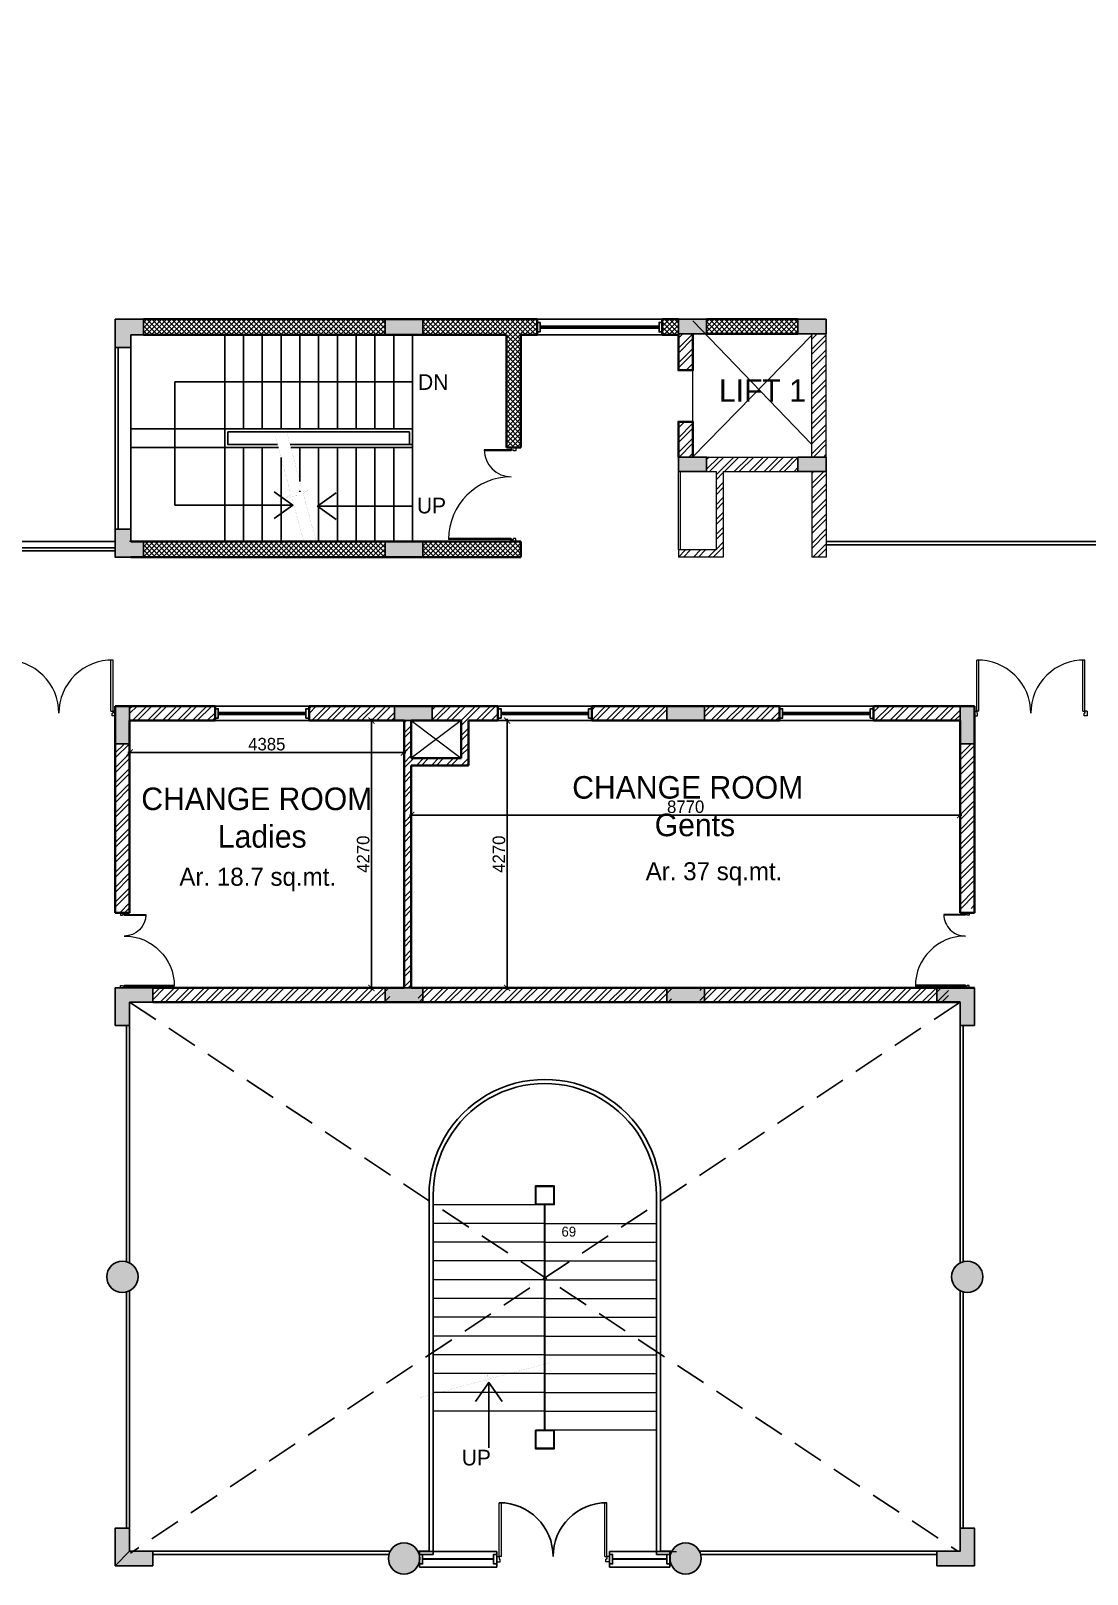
# Model space of a CAD drawing. Header units: millimetres. Extents: x -276609 to 1081398, y -453808 to 472098.
# Drawn here: x 484284 to 501162, y 24375 to 49027 of the extents above; entities that cross this region are included whole.
import ezdxf

# ---------------------------------------------------------------- set-up
doc = ezdxf.new("R2010")
doc.units = ezdxf.units.MM
doc.header["$MEASUREMENT"] = 0
for name, pattern in [('DASHED2', [0.375, 0.25, -0.125]), ('HIDDEN', [0.375, 0.25, -0.125]), ('Overhead', [3.96875, 2.38125, -1.5875])]:
    doc.linetypes.add(name, pattern=pattern)
for name, color, linetype in [('A-Anno Tags', 6, 'Continuous'), ('A-Elevation', 4, 'Continuous'), ('A-Railing', 4, 'Continuous'), ('A-Steps', 3, 'Continuous'), ('A-Wall Patt', 8, 'Continuous'), ('A-Window', 4, 'Continuous'), ('AREA', 7, 'Continuous'), ('S-Conc Patt', 9, 'Continuous'), ('text', 252, 'Continuous')]:
    doc.layers.add(name, color=color, linetype=linetype)
for name, color, linetype, lineweight in [('A-BEAM-1-8', 8, 'HIDDEN', 9), ('A-Detail Lines', 241, 'Continuous', 25), ('A-DETL-LLIN', 3, 'Continuous', 9), ('A-Door', 4, 'Continuous', 9), ('A-SECT-MBND', 5, 'Overhead', 9), ('A-Wall Sec', 1, 'Continuous', 20), ('S-Concrete', 40, 'Continuous', 25), ('STAIR', 3, 'Continuous', 9)]:
    doc.layers.add(name, color=color, linetype=linetype, lineweight=lineweight)
doc.styles.get("Standard").update_dxf_attribs({"font": ''})
doc.styles.get('Standard').set_extended_font_data('Gill Sans MT')
doc.dimstyles.new('IIITD_WD_M @ 100', dxfattribs={"dimscale": 100, "dimtxt": 1, "dimasz": 1, "dimexe": 0.5, "dimexo": 0.25, "dimgap": 0.3, "dimtad": 1, "dimdec": 0, "dimrnd": 1, "dimzin": 0, "dimdsep": 46, "dimtxsty": 'Standard', "dimblk": 'ARCHTICK', "dimcen": 0.2, "dimdle": 0.3, "dimclrd": 256, "dimclre": 256, "dimclrt": 256, "dimadec": 0, "dimazin": 0, "dimtfac": 1, "dimtdec": 0, "dimtofl": 0, "dimtmove": 0, "dimatfit": 0, "dimfxl": 0.5, "dimfxlon": 1, "dimtolj": 1, "dimtzin": 0, "dimlwd": -1, "dimlwe": -1, "dimarcsym": 0})
doc.dimstyles.get("Standard").update_dxf_attribs({"dimtxt": 0.18, "dimasz": 0.18, "dimexe": 0.18, "dimexo": 0.0625, "dimgap": 0.09, "dimtad": 0, "dimtih": 1, "dimtoh": 1, "dimdec": 4, "dimzin": 0, "dimdsep": 46, "dimtxsty": 'Standard', "dimcen": 0.09, "dimadec": 0, "dimazin": 0, "dimtfac": 1, "dimtdec": 4, "dimtofl": 0, "dimtmove": 0, "dimatfit": 3, "dimfxl": 1, "dimtolj": 1, "dimtzin": 0, "dimarcsym": 0})

# ---------------------------------------------------------------- blocks, each defined once
blk = doc.blocks.new('_ArchTick')
at = {"color": 0, "linetype": 'ByBlock', "const_width": 0.15}
blk.add_lwpolyline([(-0.5, -0.5), (0.5, 0.5)], dxfattribs=at)
blk = doc.blocks.new('*D675')
at = {"layer": 'A-Detail Lines'}
for p, q in [((338004, 412783), (337904, 412783)), ((337954, 412813), (337954, 411253)), ((338004, 411283), (337904, 411283)), ((490332, 36500), (499162, 36500)), ((490362, 36550), (490362, 36450)), ((499132, 36550), (499132, 36450))]:
    blk.add_line(p, q, dxfattribs=at)
at = {"layer": 'A-Detail Lines', "xscale": 100, "yscale": 100, "zscale": 100}
for p, rotation in [((337954, 412783), 90), ((337954, 411283), 270), ((490362, 36500), 180)]:
    blk.add_blockref('_ArchTick', p, dxfattribs=dict(at, rotation=rotation))
blk.add_blockref('_ArchTick', (499132, 36500), dxfattribs=at)
at = {"layer": 'A-Detail Lines', "insert": (337873, 412033), "char_height": 100, "attachment_point": 5, "rotation": 90}
blk.add_mtext('\\A1;1500', dxfattribs=at)
at = {"layer": 'A-Detail Lines', "insert": (494747, 36632), "char_height": 200, "attachment_point": 5}
blk.add_mtext('\\A1;8770', dxfattribs=at)
blk = doc.blocks.new('din d7')
at = {"layer": 'A-Door', "color": 5, "lineweight": 18}
for p, q in [((486934, 174520), (486934, 175332)), ((486969, 174518), (486969, 175332)), ((488629, 174518), (488629, 175332)), ((488664, 174518), (488664, 175332)), ((486899, 174518), (486934, 174518)), ((486899, 174518), (486899, 174443)), ((486899, 174443), (486949, 174443)), ((486934, 174518), (486934, 174483)), ((486969, 174518), (486934, 174518)), ((486934, 174483), (486949, 174483)), ((486949, 174443), (486949, 174483)), ((488629, 174518), (488664, 174518)), ((488664, 174483), (488649, 174483)), ((488649, 174443), (488649, 174483)), ((488699, 174443), (488649, 174443)), ((488664, 174518), (488664, 174483)), ((488699, 174518), (488664, 174518)), ((488699, 174518), (488699, 174443))]:
    blk.add_line(p, q, dxfattribs=at)
at = {"layer": 'A-Door', "lineweight": 18}
for centre, start, end in [((486950, 174483), 359.9841, 91.0727), ((488648, 174483), 88.9273, 180.0159)]:
    blk.add_arc(centre, 849, start, end, dxfattribs=at)
blk = doc.blocks.new('Big Door Garbage')
at = {"layer": 'A-Door', "color": 5, "lineweight": 18}
for p, q in [((-12550, 128778), (-12500, 128778)), ((-12550, 128703), (-12550, 128778)), ((-12550, 128703), (-12515, 128703)), ((-12515, 128738), (-12500, 128738)), ((-12515, 128703), (-12515, 128738)), ((-12515, 128703), (-12515, 128273)), ((-12499, 128703), (-12515, 128703)), ((-12500, 128778), (-12500, 128738)), ((-12499, 128703), (-12499, 128273)), ((-11101, 128703), (-11101, 127703)), ((-11101, 128703), (-11085, 128703)), ((-11100, 128778), (-11100, 128738)), ((-11050, 128778), (-11100, 128778)), ((-11085, 128738), (-11100, 128738)), ((-11085, 128703), (-11085, 128738)), ((-11050, 128703), (-11085, 128703)), ((-11085, 128703), (-11085, 127703)), ((-11050, 128703), (-11050, 128778))]:
    blk.add_line(p, q, dxfattribs=at)
at = {"layer": 'A-Door', "lineweight": 18}
for centre, radius, start, end in [((-12515, 128703), 430, 270, 0), ((-11085, 128703), 1000, 180, 270)]:
    blk.add_arc(centre, radius, start, end, dxfattribs=at)
blk = doc.blocks.new('win 2000 wide')
at = {"layer": 'A-Window', "color": 2, "lineweight": 60}
blk.add_line((499331, 105347), (497431, 105347), dxfattribs=at)
at = {"layer": 'A-Window'}
for points in [[(499381, 105472), (497381, 105472)], [(497381, 105422), (497431, 105422), (497431, 105272), (497381, 105272)], [(499381, 105422), (499331, 105422), (499331, 105272), (499381, 105272)], [(499381, 105222), (497381, 105222)]]:
    blk.add_lwpolyline(points, dxfattribs=at)
blk = doc.blocks.new('*D686')
at = {"layer": 'A-Detail Lines'}
for p, q in [((491845, 38010), (491945, 38010)), ((491895, 38040), (491895, 33710)), ((491845, 33740), (491945, 33740))]:
    blk.add_line(p, q, dxfattribs=at)
at = {"layer": 'A-Detail Lines', "xscale": 100, "yscale": 100, "zscale": 100}
for p, rotation in [((491895, 38010), 90), ((491895, 33740), 270)]:
    blk.add_blockref('_ArchTick', p, dxfattribs=dict(at, rotation=rotation))
at = {"layer": 'A-Detail Lines', "insert": (491764, 35875), "char_height": 200, "attachment_point": 5, "rotation": 90}
blk.add_mtext('\\A1;4270', dxfattribs=at)
blk = doc.blocks.new('*D687')
at = {"layer": 'A-Detail Lines'}
for p, q in [((485832, 37500), (490277, 37500)), ((485862, 37550), (485862, 37450)), ((490247, 37550), (490247, 37450))]:
    blk.add_line(p, q, dxfattribs=at)
at = {"layer": 'A-Detail Lines', "xscale": 100, "yscale": 100, "zscale": 100, "rotation": 180}
blk.add_blockref('_ArchTick', (485862, 37500), dxfattribs=at)
at = {"layer": 'A-Detail Lines', "xscale": 100, "yscale": 100, "zscale": 100}
blk.add_blockref('_ArchTick', (490247, 37500), dxfattribs=at)
at = {"layer": 'A-Detail Lines', "insert": (488054, 37632), "char_height": 200, "attachment_point": 5}
blk.add_mtext('\\A1;4385', dxfattribs=at)
blk = doc.blocks.new('*D688')
at = {"layer": 'A-Detail Lines'}
for p, q in [((489777, 38010), (489677, 38010)), ((489727, 38040), (489727, 33710)), ((489777, 33740), (489677, 33740))]:
    blk.add_line(p, q, dxfattribs=at)
at = {"layer": 'A-Detail Lines', "xscale": 100, "yscale": 100, "zscale": 100}
for p, rotation in [((489727, 38010), 90), ((489727, 33740), 270)]:
    blk.add_blockref('_ArchTick', p, dxfattribs=dict(at, rotation=rotation))
at = {"layer": 'A-Detail Lines', "insert": (489595, 35875), "char_height": 200, "attachment_point": 5, "rotation": 90}
blk.add_mtext('\\A1;4270', dxfattribs=at)

msp = doc.modelspace()

# ---------------------------------------------------------------- hatches: boundary and pattern name
at = {"layer": 'A-Wall Patt'}
h = msp.add_hatch(dxfattribs=at)
h.set_pattern_fill('ANSI37', color=256, scale=450, style=0)
h.set_pattern_definition([(45, (494409.9, 44261.074), (-39.77476, 39.77476), []), (135, (494409.9, 44261.074), (-39.77476, -39.77476), [])])
h.paths.add_polyline_path([(494631.9, 44419.7), (494371.9, 44419.7), (494371.9, 44169.7), (494631.9, 44169.7), (494631.9, 44189.7)])
h.paths.add_polyline_path([(496541.9, 44419.7), (495081.9, 44419.7), (495081.9, 44189.7), (496541.9, 44189.7)])
h.paths.add_polyline_path([(489946.9, 44419.7), (486081.9, 44419.7), (486081.9, 44169.7), (489946.9, 44169.7)])
h.paths.add_polyline_path([(492371.9, 44419.7), (490546.9, 44419.7), (490546.9, 44169.7), (491881.9, 44169.7), (491881.9, 42369.7), (492111.9, 42369.7), (492111.9, 44169.7), (492371.9, 44169.7)])
h.paths.add_polyline_path([(489946.9, 40869.7), (486081.9, 40869.7), (486081.9, 40619.7), (489946.9, 40619.7)])
h.paths.add_polyline_path([(492111.9, 40869.7), (490546.9, 40869.7), (490546.9, 40619.7), (492111.9, 40619.7)])
h = msp.add_hatch(dxfattribs=at)
h.set_pattern_fill('ANSI32', color=256, scale=450, angle=360, style=0)
h.set_pattern_definition([(45, (494631.9, 40619.73), (-119.324, 119.324), []), (45, (494711.45, 40619.73), (-119.324, 119.324), [])])
h.paths.add_polyline_path([(494861.9, 44189.7), (494631.9, 44189.7), (494631.9, 43606.4), (494861.9, 43606.4)])
h.paths.add_polyline_path([(494861.9, 42783.1), (494631.9, 42783.1), (494631.9, 42219.7), (494856.9, 42219.7), (494861.9, 42224.8)])
h.paths.add_polyline_path([(496541.9, 42219.7), (495081.9, 42219.7), (495081.9, 41989.7), (495231.9, 41989.7), (495231.9, 40734.7), (494631.9, 40734.7), (494631.9, 40619.7), (495346.9, 40619.7), (495346.9, 41989.7), (496541.9, 41989.7)])
h.paths.add_polyline_path([(496991.9, 44189.7), (496761.9, 44189.7), (496761.9, 42219.7), (496991.9, 42219.7)])
h.paths.add_polyline_path([(496991.9, 41989.7), (496761.9, 41989.7), (496761.9, 40619.7), (496991.9, 40619.7)])
h = msp.add_hatch(dxfattribs=at)
h.set_pattern_fill('ANSI32', color=256, scale=450, style=0)
h.set_pattern_definition([(45, (440.7, 78999.21), (-119.32427, 119.32427), []), (45, (520.26, 78999.21), (-119.32427, 119.32427), [])])
h.paths.add_polyline_path([(485861.9, 37639.7), (485631.9, 37639.7), (485631.9, 34939.7), (485861.9, 34939.7)])
h.paths.add_polyline_path([(487229.4, 38239.7), (485861.9, 38239.7), (485861.9, 38009.7), (487229.4, 38009.7)])
h.paths.add_polyline_path([(491746.9, 38239.7), (490696.9, 38239.7), (490696.9, 38009.7), (491161.9, 38009.7), (491161.9, 37409.7), (490361.9, 37409.7), (490361.9, 38009.7), (490246.9, 38009.7), (490246.9, 33739.7), (490361.9, 33739.7), (490361.9, 37294.7), (491276.9, 37294.7), (491276.9, 38009.7), (491746.9, 38009.7)])
h.paths.add_polyline_path([(490096.9, 38239.7), (488729.4, 38239.7), (488729.4, 38009.7), (490096.9, 38009.7)])
h = msp.add_hatch(dxfattribs=at)
h.set_pattern_fill('ANSI32', color=256, scale=450, angle=360, style=0)
h.set_pattern_definition([(45, (-3066.9, 75084.49), (-119.32427, 119.32427), []), (45, (-2987.35, 75084.49), (-119.32427, 119.32427), [])])
h.paths.add_polyline_path([(499131.9, 38239.7), (497746.9, 38239.7), (497746.9, 38009.7), (499131.9, 38009.7)])
h.paths.add_polyline_path([(498946.9, 33509.7), (498946.9, 33739.7), (494971.9, 33739.7), (494971.9, 33510.8), (494861.9, 33510.8), (494861.9, 33509.7)])
h.paths.add_polyline_path([(490471.9, 33510.8), (490361.9, 33510.8), (490361.9, 33509.7), (494631.9, 33509.7), (494631.9, 33510.8), (494521.9, 33510.8), (494521.9, 33739.7), (490471.9, 33739.7)])
h.paths.add_polyline_path([(486231.9, 33739.7), (486231.9, 33509.7), (490131.9, 33509.7), (490131.9, 33510.8), (490021.9, 33510.8), (490021.9, 33739.7)])
h.paths.add_polyline_path([(499361.9, 37639.7), (499131.9, 37639.7), (499131.9, 35009.7), (499361.9, 35009.7)])
h.paths.add_polyline_path([(494446.9, 38009.7), (494446.9, 38239.7), (493246.9, 38239.7), (493246.9, 38009.7)])
h.paths.add_polyline_path([(495046.9, 38239.7), (495046.9, 38009.7), (496246.9, 38009.7), (496246.9, 38239.7)])
at = {"layer": 'S-Conc Patt'}
for points in [[(486081.9, 44419.7), (485631.9, 44419.7), (485631.9, 43969.7), (485881.9, 43969.7), (485881.9, 44169.7), (486081.9, 44169.7)], [(489946.9, 44419.7), (489946.9, 44169.7), (490546.9, 44169.7), (490546.9, 44419.7)], [(494631.9, 44419.7), (494631.9, 44189.7), (495081.9, 44189.7), (495081.9, 44419.7)], [(496541.9, 44419.7), (496541.9, 44189.7), (496991.9, 44189.7), (496991.9, 44419.7)], [(494631.9, 42219.7), (494631.9, 41989.7), (495081.9, 41989.7), (495081.9, 42219.7)], [(496541.9, 42219.7), (496541.9, 41989.7), (496991.9, 41989.7), (496991.9, 42219.7)], [(486081.9, 40619.7), (485631.9, 40619.7), (485631.9, 41069.7), (485881.9, 41069.7), (485881.9, 40869.7), (486081.9, 40869.7)], [(489946.9, 40869.7), (489946.9, 40619.7), (490546.9, 40619.7), (490546.9, 40869.7)], [(485861.9, 38239.7), (485631.9, 38239.7), (485631.9, 37639.7), (485861.9, 37639.7)], [(490096.9, 38239.7), (490096.9, 38009.7), (490696.9, 38009.7), (490696.9, 38239.7)], [(494446.9, 38239.7), (494446.9, 38009.7), (495046.9, 38009.7), (495046.9, 38239.7)], [(499361.9, 38239.7), (499131.9, 38239.7), (499131.9, 37639.7), (499361.9, 37639.7)], [(485631.9, 33739.7), (485631.9, 33139.7), (485861.9, 33139.7), (485861.9, 33509.7), (486231.9, 33509.7), (486231.9, 33739.7)], [(489946.9, 33739.7), (489946.9, 33509.7), (490546.9, 33509.7), (490546.9, 33739.7)], [(494446.9, 33739.7), (494446.9, 33509.7), (495046.9, 33509.7), (495046.9, 33739.7)], [(498761.9, 33739.7), (498761.9, 33509.7), (499131.9, 33509.7), (499131.9, 33139.7), (499361.9, 33139.7), (499361.9, 33739.7)], [(485996.9, 29124.7, 1), (485496.9, 29124.7, 1)], [(499496.9, 29124.7, 1), (498996.9, 29124.7, 1)], [(486231.9, 24509.7), (486231.9, 24739.7), (485861.9, 24739.7), (485861.9, 25109.7), (485631.9, 25109.7), (485631.9, 24509.7)], [(499361.9, 24509.7), (499361.9, 25109.7), (499131.9, 25109.7), (499131.9, 24739.7), (498761.9, 24739.7), (498761.9, 24509.7)], [(490496.9, 24624.7, 1), (489996.9, 24624.7, 1)], [(494996.9, 24624.7, 1), (494496.9, 24624.7, 1)]]:
    msp.add_hatch(color=8, dxfattribs=at).paths.add_polyline_path(points)

# ---------------------------------------------------------------- linework, layer by layer
at = {"layer": 'A-Anno Tags'}
msp.add_line((490381.9, 43419.7), (486584, 43419.7), dxfattribs=at)
at = {"layer": 'A-BEAM-1-8', "linetype": 'Continuous', "ltscale": 500}
for p, q in [((491161.9, 38009.7), (490361.9, 37409.7)), ((490361.9, 38009.7), (491161.9, 37409.7))]:
    msp.add_line(p, q, dxfattribs=at)
at = {"layer": 'A-Detail Lines'}
for p, q in [((494861.9, 44396.8), (496756.9, 42426.8)), ((496766.9, 44169.7), (494856.9, 42219.7))]:
    msp.add_line(p, q, dxfattribs=at)
at = {"layer": 'A-Detail Lines', "linetype": 'HIDDEN', "ltscale": 2000}
for p, q in [((485861.9, 33509.7), (499096.9, 24739.7)), ((499131.9, 33509.7), (485873.9, 24709))]:
    msp.add_line(p, q, dxfattribs=at)
at = {"layer": 'A-DETL-LLIN'}
msp.add_line((494861.9, 42794.7), (494861.9, 43594.7), dxfattribs=at)
at = {"layer": 'A-Door'}
for p, q in [((494631.9, 40734.7), (494631.9, 41989.7)), ((494661.9, 40734.7), (494661.9, 41989.7))]:
    msp.add_line(p, q, dxfattribs=at)
at = {"layer": 'A-Door', "color": 5, "lineweight": 18}
for p, q in [((491767.6, 24655.2), (491767.6, 25516.3)), ((491802.6, 24655.2), (491802.6, 25515.6)), ((493454.8, 24655.2), (493454.8, 25515.6)), ((493489.8, 24655.2), (493489.8, 25516.3)), ((491728.7, 24655.2), (491728.7, 24571.9)), ((491728.7, 24655.2), (491767.6, 24655.2)), ((491802.6, 24655.2), (491767.6, 24655.2)), ((491767.6, 24655.2), (491767.6, 24616.3)), ((493454.8, 24655.2), (493489.8, 24655.2)), ((493528.7, 24655.2), (493489.8, 24655.2)), ((493489.8, 24655.2), (493489.8, 24616.3)), ((493528.7, 24655.2), (493528.7, 24571.9)), ((493528.7, 24655.2), (493528.7, 24571.9)), ((491728.7, 24571.9), (491784.2, 24571.9)), ((491767.6, 24616.3), (491784.2, 24616.3)), ((491784.2, 24571.9), (491784.2, 24616.3)), ((493473.1, 24571.9), (493473.1, 24616.3)), ((493489.8, 24616.3), (493473.1, 24616.3)), ((493528.7, 24571.9), (493473.1, 24571.9))]:
    msp.add_line(p, q, dxfattribs=at)
at = {"layer": 'A-Elevation'}
for p, q in [((485631.9, 40869.7), (474001.9, 40869.7)), ((485631.9, 40769.7), (474101.9, 40769.7)), ((485631.9, 40719.7), (474151.9, 40719.7)), ((485861.9, 24739.7), (485631.9, 24509.7))]:
    msp.add_line(p, q, dxfattribs=at)
for centre, start, end in [((491767.6, 24655.2), 0, 90), ((493489.8, 24655.2), 90, 180)]:
    msp.add_arc(centre, 861.1, start, end, dxfattribs=at)
at = {"layer": 'A-Railing'}
for p, q in [((485631.9, 41069.7), (485631.9, 43969.7)), ((485681.9, 41069.7), (485681.9, 43969.7)), ((510991.9, 40869.7), (496991.9, 40869.7)), ((510941.9, 40819.7), (496991.9, 40819.7)), ((485811.9, 33139.7), (485811.9, 29366.1)), ((485861.9, 33139.7), (485861.9, 29346.7)), ((499131.9, 33139.7), (499131.9, 29346.7)), ((499181.9, 33139.7), (499181.9, 29366.1)), ((490646.9, 24739.7), (490646.9, 30427.1)), ((490711.9, 24689.7), (490711.9, 30424.1)), ((494281.9, 24689.7), (494281.9, 30430.1)), ((494346.9, 24739.7), (494346.9, 30427.1)), ((485811.9, 28883.3), (485811.9, 25109.7)), ((485861.9, 28902.8), (485861.9, 25109.7)), ((499131.9, 28902.8), (499131.9, 25109.7)), ((499181.9, 28883.3), (499181.9, 25109.7)), ((486231.9, 24739.7), (490024.9, 24739.7)), ((486231.9, 24689.7), (490005.5, 24689.7)), ((490468.9, 24739.7), (490646.9, 24739.7)), ((490488.3, 24689.7), (490711.9, 24689.7)), ((494505.5, 24689.7), (494281.9, 24689.7)), ((494524.9, 24739.7), (494346.9, 24739.7)), ((498761.9, 24739.7), (494968.9, 24739.7)), ((498761.9, 24689.7), (494988.3, 24689.7))]:
    msp.add_line(p, q, dxfattribs=at)
for points in [[(488240, 42369.7), (487381.9, 42369.7), (487381.9, 42669.7), (490381.9, 42669.7), (490381.9, 42369.7)], [(488226.7, 42419.7), (487431.9, 42419.7), (487431.9, 42619.7), (490331.9, 42619.7), (490331.9, 42419.7)], [(488438.4, 42369.7), (490381.9, 42369.7), (490381.9, 42419.7), (488425.1, 42419.7)]]:
    msp.add_lwpolyline(points, dxfattribs=at)
for radius, start, end in [(1850, 359.99985, 180.00015), (1785, 0, 180.0963)]:
    msp.add_arc((492496.9, 30427.1), radius, start, end, dxfattribs=at)
at = {"layer": 'A-SECT-MBND'}
msp.add_line((490071.5, 40869.7), (485861.9, 40869.7), dxfattribs=at)
at = {"layer": 'A-Steps'}
for p, q in [((487381.9, 42669.7), (487381.9, 44169.7)), ((487681.9, 42669.7), (487681.9, 44169.7)), ((487981.9, 42669.7), (487981.9, 44169.7)), ((488281.9, 42669.7), (488281.9, 44169.7)), ((488581.9, 42669.7), (488581.9, 44169.7)), ((488881.9, 42669.7), (488881.9, 44169.7)), ((489181.9, 42669.7), (489181.9, 44169.7)), ((489481.9, 42669.7), (489481.9, 44169.7)), ((489781.9, 42669.7), (489781.9, 44169.7)), ((490081.9, 42669.7), (490081.9, 44169.7)), ((490381.9, 42669.7), (490381.9, 44169.7)), ((485881.9, 41069.7), (485881.9, 43969.7)), ((487381.9, 42669.7), (485881.9, 42669.7)), ((487381.9, 42369.7), (485881.9, 42369.7)), ((487381.9, 42369.7), (487381.9, 40869.7)), ((487681.9, 42369.7), (487681.9, 40869.7)), ((487981.9, 42369.7), (487981.9, 40869.7)), ((488281.9, 42212.3), (488281.9, 40869.7)), ((488581.9, 42369.7), (488581.9, 41830.6)), ((488881.9, 42369.7), (488881.9, 40869.7)), ((489181.9, 42369.7), (489181.9, 40869.7)), ((489481.9, 42369.7), (489481.9, 40869.7)), ((489781.9, 42369.7), (489781.9, 40869.7)), ((490081.9, 42369.7), (490081.9, 40869.7)), ((490381.9, 42369.7), (490381.9, 40869.7))]:
    msp.add_line(p, q, dxfattribs=at)
at = {"layer": 'A-Steps', "linetype": 'DASHED2', "ltscale": 1000}
msp.add_line((488581.9, 41680.3), (488581.9, 41662.5), dxfattribs=at)
at = {"layer": 'A-Steps', "const_width": 1}
for points in [[(488196.2, 42534.2), (488440.1, 41618), (488368.6, 41568.8), (488538.2, 41605.7), (488457.8, 41551.5), (488678.5, 40750.1)], [(488371.9, 42619.7), (488615.7, 41703.6), (488544.3, 41654.3), (488713.8, 41691.2), (488633.5, 41637.1), (488854.2, 40835.7)]]:
    msp.add_lwpolyline(points, dxfattribs=at)
at = {"layer": 'A-Wall Sec', "lineweight": 35}
for p, q in [((486081.9, 44419.7), (492371.9, 44419.7)), ((492371.9, 44169.7), (492371.9, 44419.7)), ((494371.9, 44419.7), (494631.9, 44419.7)), ((494371.9, 44169.7), (494371.9, 44419.7)), ((486081.9, 44169.7), (491881.9, 44169.7)), ((491881.9, 44169.7), (491881.9, 42369.7)), ((492111.9, 44169.7), (492371.9, 44169.7)), ((492111.9, 44169.7), (492111.9, 42369.7)), ((494371.9, 44169.7), (494631.9, 44169.7)), ((492111.9, 42369.7), (491881.9, 42369.7)), ((492111.9, 40869.7), (485881.9, 40869.7)), ((492111.9, 40869.7), (492111.9, 40619.7)), ((492111.9, 40619.7), (485881.9, 40619.7)), ((485631.9, 38239.7), (485631.9, 34939.7)), ((487229.4, 38239.7), (485631.9, 38239.7)), ((487229.4, 38009.7), (487229.4, 38239.7)), ((491746.9, 38239.7), (488729.4, 38239.7)), ((488729.4, 38239.7), (488729.4, 38009.7)), ((491746.9, 38009.7), (491746.9, 38239.7)), ((496246.9, 38239.7), (493246.9, 38239.7)), ((493246.9, 38239.7), (493246.9, 38009.7)), ((496246.9, 38009.7), (496246.9, 38239.7)), ((499361.9, 38239.7), (497746.9, 38239.7)), ((497746.9, 38239.7), (497746.9, 38009.7)), ((499361.9, 34939.7), (499361.9, 38239.7)), ((485861.9, 34939.7), (485861.9, 38009.7)), ((485861.9, 38009.7), (487229.4, 38009.7)), ((488729.4, 38009.7), (490246.9, 38009.7)), ((490246.9, 33739.7), (490246.9, 38009.7)), ((490361.9, 37409.7), (490361.9, 38009.7)), ((490361.9, 38009.7), (491161.9, 38009.7)), ((491161.9, 38009.7), (491161.9, 37409.7)), ((491276.9, 38009.7), (491746.9, 38009.7)), ((491276.9, 38009.7), (491276.9, 37294.7)), ((493246.9, 38009.7), (496246.9, 38009.7)), ((497746.9, 38009.7), (499131.9, 38009.7)), ((499131.9, 38009.7), (499131.9, 34939.7)), ((491161.9, 37409.7), (490361.9, 37409.7)), ((490361.9, 33739.7), (490361.9, 37294.7)), ((491276.9, 37294.7), (490361.9, 37294.7)), ((485861.9, 34939.7), (485631.9, 34939.7)), ((499131.9, 34939.7), (499361.9, 34939.7)), ((490246.9, 33739.7), (486231.9, 33739.7)), ((499361.9, 33739.7), (490361.9, 33739.7)), ((499131.9, 33509.7), (486231.9, 33509.7))]:
    msp.add_line(p, q, dxfattribs=at)
at = {"layer": 'A-Wall Sec'}
for p, q in [((495081.9, 42219.7), (496541.9, 42219.7)), ((495081.9, 41989.7), (495231.9, 41989.7)), ((495231.9, 41989.7), (495231.9, 40734.7)), ((495346.9, 41989.7), (496541.9, 41989.7)), ((495346.9, 41989.7), (495346.9, 40619.7)), ((496761.9, 41989.7), (496761.9, 40619.7)), ((496991.9, 41989.7), (496991.9, 40619.7)), ((495231.9, 40734.7), (494631.9, 40734.7)), ((494631.9, 40734.7), (494631.9, 40619.7)), ((495346.9, 40619.7), (494631.9, 40619.7)), ((496991.9, 40619.7), (496761.9, 40619.7))]:
    msp.add_line(p, q, dxfattribs=at)
at = {"layer": 'A-Wall Sec', "lineweight": 35}
for points in [[(495081.9, 44419.7), (496541.9, 44419.7)], [(494631.9, 44189.7), (494631.9, 43606.4), (494861.9, 43606.4), (494861.9, 44189.7)], [(495081.9, 44189.7), (496541.9, 44189.7)], [(494631.9, 42219.7), (494631.9, 42783.1), (494861.9, 42783.1), (494861.9, 42219.7)]]:
    msp.add_lwpolyline(points, dxfattribs=at)
at = {"layer": 'A-Wall Sec'}
for points in [[(496761.9, 42219.7), (496761.9, 44189.7)], [(496991.9, 42219.7), (496991.9, 44189.7)], [(496991.9, 42219.7), (496991.9, 43270)]]:
    msp.add_lwpolyline(points, dxfattribs=at)
at = {"layer": 'A-Window', "color": 2, "lineweight": 60}
for p, q in [((488679.4, 38124.7), (487279.4, 38124.7)), ((493196.9, 38124.7), (491796.9, 38124.7)), ((497696.9, 38124.7), (496296.9, 38124.7))]:
    msp.add_line(p, q, dxfattribs=at)
at = {"layer": 'A-Window'}
for p, q in [((490494.1, 24738.6), (490494.1, 24488.6)), ((491728.7, 24488.6), (491728.7, 24738.6)), ((493528.7, 24488.6), (493528.7, 24738.6)), ((494496.1, 24738.6), (494496.1, 24488.6))]:
    msp.add_line(p, q, dxfattribs=at)
at = {"layer": 'A-Window', "color": 2, "lineweight": 30}
for p, q in [((491678.7, 24613.6), (490544.1, 24613.6)), ((494446.6, 24613.6), (493578.7, 24613.6))]:
    msp.add_line(p, q, dxfattribs=at)
at = {"layer": 'A-Window'}
for points in [[(488729.4, 38239.7), (487229.4, 38239.7)], [(493246.9, 38239.7), (491746.9, 38239.7)], [(497746.9, 38239.7), (496246.9, 38239.7)], [(487229.4, 38199.7), (487279.4, 38199.7), (487279.4, 38049.7), (487229.4, 38049.7)], [(488729.4, 38009.7), (487229.4, 38009.7)], [(488729.4, 38199.7), (488679.4, 38199.7), (488679.4, 38049.7), (488729.4, 38049.7)], [(491746.9, 38199.7), (491796.9, 38199.7), (491796.9, 38049.7), (491746.9, 38049.7)], [(493246.9, 38009.7), (491746.9, 38009.7)], [(493246.9, 38199.7), (493196.9, 38199.7), (493196.9, 38049.7), (493246.9, 38049.7)], [(496246.9, 38199.7), (496296.9, 38199.7), (496296.9, 38049.7), (496246.9, 38049.7)], [(497746.9, 38009.7), (496246.9, 38009.7)], [(497746.9, 38199.7), (497696.9, 38199.7), (497696.9, 38049.7), (497746.9, 38049.7)], [(490494.1, 24738.6), (491728.7, 24738.6)], [(490494.1, 24538.6), (490544.1, 24538.6), (490544.1, 24688.6), (490494.1, 24688.6)], [(491728.7, 24538.6), (491678.7, 24538.6), (491678.7, 24688.6), (491728.7, 24688.6)], [(494496.1, 24738.6), (493528.7, 24738.6)], [(493528.7, 24538.6), (493578.7, 24538.6), (493578.7, 24688.6), (493528.7, 24688.6)], [(494496.6, 24538.6), (494446.6, 24538.6), (494446.6, 24688.6), (494496.6, 24688.6)], [(490494.1, 24488.6), (491728.7, 24488.6)], [(494496.1, 24488.6), (493528.7, 24488.6)]]:
    msp.add_lwpolyline(points, dxfattribs=at)
at = {"layer": 'S-Concrete'}
for points in [[(486081.9, 44419.7), (485631.9, 44419.7), (485631.9, 43969.7), (485881.9, 43969.7), (485881.9, 44169.7), (486081.9, 44169.7), (486081.9, 44419.7)], [(486081.9, 40619.7), (485631.9, 40619.7), (485631.9, 41069.7), (485881.9, 41069.7), (485881.9, 40869.7), (486081.9, 40869.7), (486081.9, 40619.7)]]:
    msp.add_lwpolyline(points, dxfattribs=at)
for points in [[(489946.9, 44419.7), (489946.9, 44169.7), (490546.9, 44169.7), (490546.9, 44419.7)], [(494631.9, 44419.7), (494631.9, 44189.7), (495081.9, 44189.7), (495081.9, 44419.7)], [(496541.9, 44419.7), (496541.9, 44189.7), (496991.9, 44189.7), (496991.9, 44419.7)], [(494631.9, 42219.7), (494631.9, 41989.7), (495081.9, 41989.7), (495081.9, 42219.7)], [(496541.9, 42219.7), (496541.9, 41989.7), (496991.9, 41989.7), (496991.9, 42219.7)], [(489946.9, 40869.7), (489946.9, 40619.7), (490546.9, 40619.7), (490546.9, 40869.7)], [(485861.9, 38239.7), (485631.9, 38239.7), (485631.9, 37639.7), (485861.9, 37639.7)], [(490096.9, 38239.7), (490096.9, 38009.7), (490696.9, 38009.7), (490696.9, 38239.7)], [(494446.9, 38239.7), (494446.9, 38009.7), (495046.9, 38009.7), (495046.9, 38239.7)], [(499361.9, 38239.7), (499131.9, 38239.7), (499131.9, 37639.7), (499361.9, 37639.7)], [(486231.9, 33739.7), (485631.9, 33739.7), (485631.9, 33139.7), (485861.9, 33139.7), (485861.9, 33509.7), (486231.9, 33509.7)], [(489946.9, 33739.7), (489946.9, 33509.7), (490546.9, 33509.7), (490546.9, 33739.7)], [(494446.9, 33739.7), (494446.9, 33509.7), (495046.9, 33509.7), (495046.9, 33739.7)], [(498761.9, 33739.7), (499361.9, 33739.7), (499361.9, 33139.7), (499131.9, 33139.7), (499131.9, 33509.7), (498761.9, 33509.7)], [(492346.9, 30277.1), (492346.9, 30577.1), (492646.9, 30577.1), (492646.9, 30277.1)], [(492354.9, 30285.1), (492354.9, 30569.1), (492638.9, 30569.1), (492638.9, 30285.1)], [(492346.9, 26677.1), (492346.9, 26377.1), (492646.9, 26377.1), (492646.9, 26677.1)], [(492354.9, 26669.1), (492354.9, 26385.1), (492638.9, 26385.1), (492638.9, 26669.1)], [(486231.9, 24509.7), (485631.9, 24509.7), (485631.9, 25109.7), (485861.9, 25109.7), (485861.9, 24739.7), (486231.9, 24739.7)], [(498761.9, 24509.7), (499361.9, 24509.7), (499361.9, 25109.7), (499131.9, 25109.7), (499131.9, 24739.7), (498761.9, 24739.7)]]:
    msp.add_lwpolyline(points, close=True, dxfattribs=at)
for centre in [(485746.9, 29124.7), (499246.9, 29124.7), (490246.9, 24624.7), (494746.9, 24624.7)]:
    msp.add_circle(centre, 250, dxfattribs=at)
at = {"layer": 'STAIR'}
for p, q in [((490711.9, 30277.1), (492490.9, 30277.1)), ((492490.9, 26677.1), (492490.9, 30277.1)), ((492496.9, 26677.1), (492496.9, 30277.1)), ((492502.9, 26677.1), (492502.9, 30277.1)), ((492490.9, 29977.1), (490711.9, 29977.1)), ((492502.9, 29977.1), (494281.9, 29977.1)), ((492490.9, 29677.1), (490711.9, 29677.1)), ((492502.9, 29677.1), (494281.9, 29677.1)), ((492490.9, 29377.1), (490711.9, 29377.1)), ((492502.9, 29377.1), (494281.9, 29377.1)), ((492490.9, 29077.1), (490711.9, 29077.1)), ((492502.9, 29077.1), (494281.9, 29077.1)), ((492490.9, 28777.1), (490711.9, 28777.1)), ((492502.9, 28777.1), (494281.9, 28777.1)), ((492490.9, 28477.1), (490711.9, 28477.1)), ((492502.9, 28477.1), (494281.9, 28477.1)), ((492490.9, 28177.1), (490711.9, 28177.1)), ((492502.9, 28177.1), (494281.9, 28177.1)), ((492490.9, 27877.1), (490711.9, 27877.1)), ((492502.9, 27877.1), (494281.9, 27877.1)), ((492490.9, 27577.1), (490711.9, 27577.1)), ((492502.9, 27577.1), (494281.9, 27577.1)), ((492490.9, 27277.1), (490711.9, 27277.1)), ((492502.9, 27277.1), (494281.9, 27277.1)), ((492490.9, 26977.1), (490711.9, 26977.1)), ((492502.9, 26977.1), (494281.9, 26977.1)), ((494281.9, 26677.1), (492502.9, 26677.1)), ((494227.9, 24735.5), (494599.5, 24735.5))]:
    msp.add_line(p, q, dxfattribs=at)
at = {"layer": 'STAIR', "const_width": 1}
msp.add_lwpolyline([(492602.7, 27758.7), (491621.1, 27497.4), (491571.9, 27568.9), (491608.8, 27399.3), (491554.6, 27479.7), (490491.1, 27186.8)], dxfattribs=at)

# ---------------------------------------------------------------- block references
at = {"layer": 'A-Door'}
for name, p in [('win 2000 wide', (-5009.4, -61052.5)), ('din d7', (-3066.9, -136355.6)), ('din d7', (12463.1, -136355.6))]:
    msp.add_blockref(name, p, dxfattribs=at)
at = {"layer": 'A-Door', "rotation": 270}
msp.add_blockref('Big Door Garbage', (363256.6, 29819.7), dxfattribs=at)
at = {"layer": 'A-Door', "yscale": 0.8000000000174621}
for p, xscale, zscale, rotation in [((588739.2, 24899.7), -0.8000000000174621, 0.8, 90), ((396254.6, 24899.7), 0.8000000000174621, 0.8000000000174621, 270)]:
    msp.add_blockref('Big Door Garbage', p, dxfattribs=dict(at, xscale=xscale, zscale=zscale, rotation=rotation))

# ---------------------------------------------------------------- texts
at = {"layer": 'A-Anno Tags', "char_height": 250, "attachment_point": 1}
for s, insert in [('{\\fCentury Gothic|b0|i0|c0|p34;DN}', (490471.8, 43542.3)), ('{\\fCentury Gothic|b0|i0|c0|p34;UP}', (490453.9, 41569.6)), ('{\\fCentury Gothic|b0|i0|c0|p34;UP}', (491170.5, 26361.3))]:
    msp.add_mtext(s, dxfattribs=dict(at, insert=insert))
at = {"layer": 'A-Anno Tags', "insert": (492879.8, 29845.1), "char_height": 157.5, "attachment_point": 5, "rotation": 0}
msp.add_mtext('{\\fCentury Gothic|b0|i0|c0|p34;69}', dxfattribs=at)
at = {"layer": 'A-Detail Lines', "insert": (491170.5, 26361.3), "char_height": 250, "attachment_point": 1}
msp.add_mtext('{\\fCentury Gothic|b0|i0|c0|p34;UP}', dxfattribs=at)
at = {"layer": 'AREA', "char_height": 288, "width": 6203.897, "attachment_point": 1}
for s, insert in [('{\\fCentury Gothic|b0|i0|c0|p34;Ar. 37 sq.mt.}', (494108.4, 35747.3)), ('{\\fCentury Gothic|b0|i0|c0|p34;Ar. 18.7 sq.mt.}', (486657.1, 35659.1))]:
    msp.add_mtext(s, dxfattribs=dict(at, insert=insert))
at = {"layer": 'text', "insert": (495278.3, 43461.5), "char_height": 360, "width": 7754.871, "attachment_point": 1}
msp.add_mtext('{\\fCentury Gothic|b0|i0|c0|p34;LIFT 1}', dxfattribs=at)
at = {"layer": 'text', "char_height": 360, "attachment_point": 1}
for s, insert in [('\\pi-1959;{\\fCentury Gothic|b0|i0|c0|p34;CHANGE ROOM\\P\\pi-774.7; Gents}', (494893.5, 37122.6)), ('\\pi-1959;{\\fCentury Gothic|b0|i0|c0|p34;CHANGE ROOM\\P\\pi-735.91;Ladies}', (488008.1, 36939.8))]:
    msp.add_mtext(s, dxfattribs=dict(at, insert=insert))

# ---------------------------------------------------------------- dimensions: what is measured, and where the dimension line sits
at = {"layer": 'A-Detail Lines'}
dim = msp.add_linear_dim(base=(337954, 411283.4), p1=(338179.9, 412783.4), p2=(338179.9, 411283.4), angle=90, dimstyle='IIITD_WD_M @ 100', dxfattribs=at)
dim.commit()
dim.dimension.update_dxf_attribs({"geometry": '*D675', "text_midpoint": (337873.1, 412033.4)})
for base, p1, p2, picture, middle in [((499131.9, 36500.2), (490361.9, 37063.9), (499131.9, 37408.9), '*D675', (494746.9, 36632.1)), ((490246.9, 37500.3), (485861.9, 37639.7), (490246.9, 38009.7), '*D687', (488054.4, 37632.3))]:
    dim = msp.add_linear_dim(base=base, p1=p1, p2=p2, dimstyle='IIITD_WD_M @ 100', override={"dimtxt": 2}, dxfattribs=at)
    dim.commit()
    dim.dimension.update_dxf_attribs({"geometry": picture, "text_midpoint": middle})
for base, p1, p2, picture, middle in [((489726.7, 33739.7), (490096.9, 38009.7), (489946.9, 33739.7), '*D688', (489594.8, 35874.7)), ((491895.4, 33739.7), (491746.9, 38009.7), (490546.9, 33739.7), '*D686', (491763.6, 35874.7))]:
    dim = msp.add_linear_dim(base=base, p1=p1, p2=p2, angle=90, dimstyle='IIITD_WD_M @ 100', override={"dimtxt": 2}, dxfattribs=at)
    dim.commit()
    dim.dimension.update_dxf_attribs({"geometry": picture, "text_midpoint": middle})

# ---------------------------------------------------------------- leaders
at = {"layer": 'A-Anno Tags'}
for points, override in [([(488472.2, 41449.5), (486584, 41449.5), (486584, 43419.7)], {"dimasz": 300, "dimldrblk": 'Open90'}), ([(488865.1, 41434.8), (490365.1, 41434.8)], {"dimasz": 300, "dimgap": 0.09, "dimtad": 0, "dimldrblk": 'Open90'})]:
    msp.add_leader(points, dimstyle='Standard', override=override, dxfattribs=at)
at = {"layer": 'A-Detail Lines'}
msp.add_leader([(491601.4, 27433.6), (491601.4, 26390)], dimstyle='Standard', override={"dimasz": 300, "dimldrblk": 'Open90'}, dxfattribs=at)

doc.saveas('drawing.dxf')
